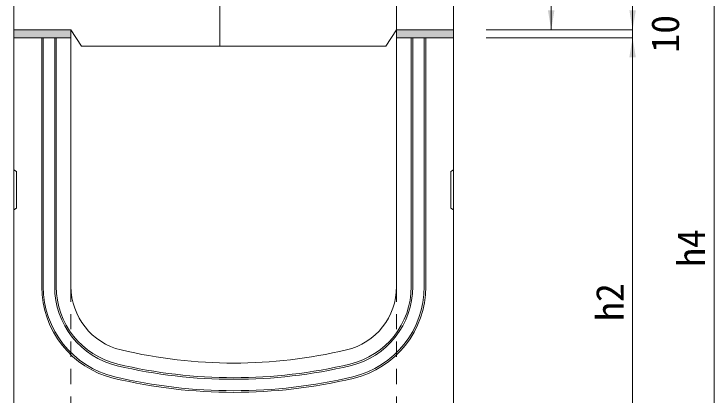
# Model space of a CAD drawing. Units: millimetres at full size; details may follow other scales. Extents: x 0 to 26200, y 7460 to 13400.
# Drawn here: x 4933 to 5793, y 10926 to 11394 of the extents above; entities that cross this region are included whole.
import ezdxf
from ezdxf.enums import TextEntityAlignment as Align

# ---------------------------------------------------------------- set-up
doc = ezdxf.new("R2010")
doc.units = ezdxf.units.MM
doc.header["$LTSCALE"] = 25
doc.linetypes.add('USER1', pattern=[1.35, 0.75, -0.6])
doc.layers.add('ハッチング_モルタル', color=30, linetype='Continuous')
for name, color, linetype, lineweight in [('側溝・本体', 7, 'Continuous', 9), ('寸法線', 7, 'Continuous', 9), ('本体', 2, 'Continuous', 20), ('目地', 132, 'Continuous', 5)]:
    doc.layers.add(name, color=color, linetype=linetype, lineweight=lineweight)
doc.styles.add('ＭＳ ゴシック', font='')
doc.styles.get('ＭＳ ゴシック').set_extended_font_data('MS Gothic')

# ---------------------------------------------------------------- blocks, each defined once
blk = doc.blocks.new('filled_arrow')
at = {"color": 0, "linetype": 'Continuous', "lineweight": -2}
blk.add_solid([(7.5, 1.25), (0, 0), (7.5, -1.25)], dxfattribs=at)

msp = doc.modelspace()

# ---------------------------------------------------------------- hatches: boundary and pattern name
at = {"layer": 'ハッチング_モルタル'}
for points in [[(4933.05, 11375.09), (4933.05, 11365.09), (5003.05, 11365.09), (5003.05, 11375.09)], [(5403.05, 11375.09), (5403.05, 11365.09), (5473.05, 11365.09), (5473.05, 11375.09)]]:
    msp.add_hatch(color=256, dxfattribs=at).paths.add_polyline_path(points)

# ---------------------------------------------------------------- linework, layer by layer
at = {"layer": '側溝・本体'}
for p, q in [((5186.05, 11448.34), (5186.05, 11355.09)), ((5403.05, 11452.68), (5403.05, 11375.09))]:
    msp.add_line(p, q, dxfattribs=at)
at = {"layer": '寸法線', "lineweight": 13}
for p, q in [((5593.05, 11375.09), (5593.05, 11495.09)), ((5693.05, 11498.09), (5693.05, 11375.09)), ((5793.05, 11498.09), (5793.05, 10715.09)), ((5693.05, 11423.09), (5693.05, 11317.09)), ((5513.05, 11375.09), (5593.05, 11375.09)), ((5513.05, 11375.09), (5693.05, 11375.09)), ((5513.05, 11375.09), (5693.05, 11375.09)), ((5513.05, 11365.09), (5693.05, 11365.09)), ((5513.05, 11365.09), (5693.05, 11365.09)), ((5693.05, 11365.09), (5693.05, 10715.09))]:
    msp.add_line(p, q, dxfattribs=at)
at = {"layer": '本体'}
for p, q in [((5473.05, 11375.09), (5473.05, 11498.09)), ((4933.05, 11375.09), (4933.05, 11462.09)), ((5003.05, 11375.09), (4933.05, 11375.09)), ((4933.05, 11375.09), (4933.05, 10715.09)), ((4933.05, 11375.09), (5003.05, 11375.09)), ((5003.05, 11375.09), (5003.05, 11059.12)), ((5003.05, 11375.09), (5016.05, 11355.09)), ((5390.05, 11355.09), (5403.05, 11375.09)), ((5473.05, 11375.09), (5403.05, 11375.09)), ((5403.05, 11375.09), (5403.05, 11059.12)), ((5403.05, 11375.09), (5473.05, 11375.09)), ((5473.05, 11375.09), (5473.05, 10715.09)), ((5003.05, 11365.09), (4933.05, 11365.09)), ((5473.05, 11365.09), (5403.05, 11365.09)), ((5016.05, 11355.09), (5390.05, 11355.09)), ((4936.25, 11200.68), (4933.05, 11202.68)), ((4936.25, 11200.68), (4936.25, 11155.68)), ((5469.85, 11200.68), (5473.05, 11202.68)), ((5469.85, 11200.68), (5469.85, 11155.68)), ((4936.25, 11155.68), (4933.05, 11153.68)), ((5469.85, 11155.68), (5473.05, 11153.68))]:
    msp.add_line(p, q, dxfattribs=at)
at = {"layer": '本体', "linetype": 'USER1', "lineweight": 15}
for p, q in [((5003.05, 11059.12), (5003.05, 10815.09)), ((5403.05, 11059.12), (5403.05, 10815.09))]:
    msp.add_line(p, q, dxfattribs=at)
at = {"layer": '本体'}
for centre, radius, start, end in [((5083.05, 11059.12), 80, 180, 256.65764), ((5323.05, 11059.12), 80, 283.34236, 0), ((5203.05, 11565.09), 600, 256.65764, 283.34236)]:
    msp.add_arc(centre, radius, start, end, dxfattribs=at)
at = {"layer": '目地'}
for p, q in [((4967.05, 11365.09), (4967.05, 11059.12)), ((4969.05, 11365.09), (4969.05, 11059.12)), ((4983.05, 11365.09), (4983.05, 11059.12)), ((4985.05, 11365.09), (4985.05, 11059.12)), ((5421.05, 11059.12), (5421.05, 11365.09)), ((5423.05, 11059.12), (5423.05, 11365.09)), ((5437.05, 11059.12), (5437.05, 11365.09)), ((5439.05, 11059.12), (5439.05, 11365.09))]:
    msp.add_line(p, q, dxfattribs=at)
for centre, radius, start, end in [((5083.05, 11059.12), 116, 180, 256.65764), ((5083.05, 11059.12), 114, 180, 256.65764), ((5083.05, 11059.12), 100, 180, 256.65764), ((5083.05, 11059.12), 98, 180, 256.65764), ((5323.05, 11059.12), 98, 283.34236, 0), ((5323.05, 11059.12), 100, 283.34236, 0), ((5323.05, 11059.12), 114, 283.34236, 0), ((5323.05, 11059.12), 116, 283.34236, 0), ((5203.05, 11565.09), 620, 256.65764, 283.34236), ((5203.05, 11565.09), 618, 256.65764, 283.34236), ((5203.05, 11565.09), 634, 256.65764, 283.34236), ((5203.05, 11565.09), 636, 256.65764, 283.34236)]:
    msp.add_arc(centre, radius, start, end, dxfattribs=at)

# ---------------------------------------------------------------- block references
at = {"layer": '寸法線', "lineweight": 13, "xscale": 3.2, "yscale": 3.2}
for p, rotation in [((5593.05, 11375.09), 90), ((5693.05, 11375.09), 90), ((5693.05, 11375.09), 90), ((5693.05, 11365.09), 270), ((5693.05, 11365.09), 270)]:
    msp.add_blockref('filled_arrow', p, dxfattribs=dict(at, rotation=rotation))

# ---------------------------------------------------------------- texts
at = {"layer": '寸法線', "style": 'ＭＳ ゴシック'}
for s, p in [('10', (5733.05, 11370.09)), ('h4', (5765.05, 11106.59)), ('h2', (5665.05, 11040.09))]:
    msp.add_text(s, height=34.18, rotation=90, dxfattribs=at).set_placement(p, align=Align.MIDDLE_CENTER)

doc.saveas('drawing.dxf')
